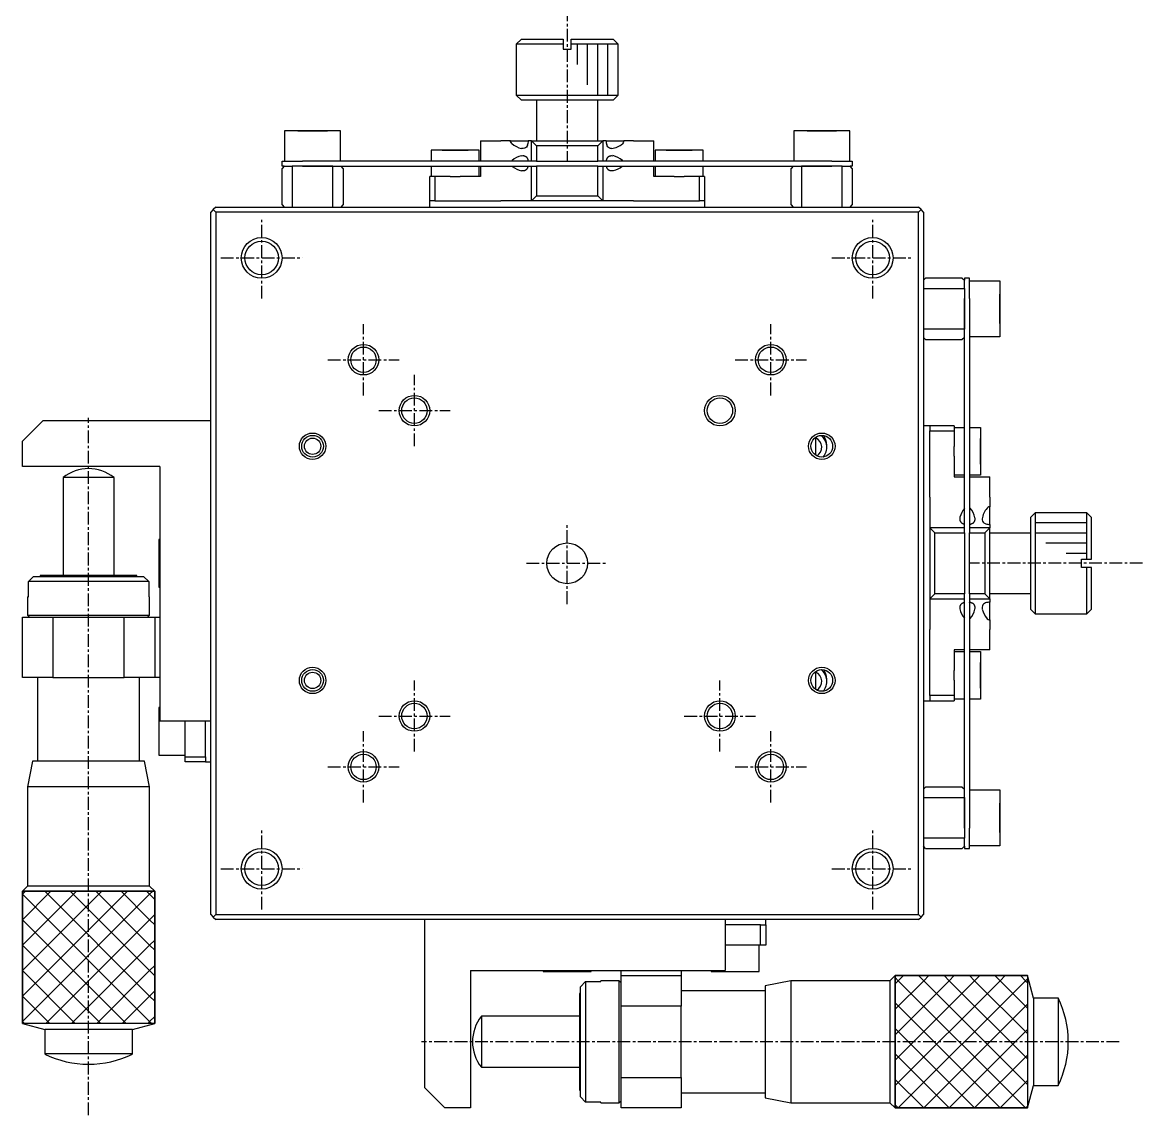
# Model space of a CAD drawing. Extents: x 10 to 451, y 10 to 256.
# Drawn here: x 105.5 to 215.5, y 92.2 to 199.1 of the extents above; entities that cross this region are included whole.
import ezdxf

# ---------------------------------------------------------------- set-up
doc = ezdxf.new("R2010")
doc.units = 0
doc.linetypes.add('CENTER', pattern=[2, 1.25, -0.25, 0.25, -0.25])
doc.layers.get('0').update_dxf_attribs({"linetype": 'CONTINUOUS'})
doc.layers.add('CENTER', color=1, linetype='CENTER')

msp = doc.modelspace()

# ---------------------------------------------------------------- linework, layer by layer
at = {"color": 7, "linetype": 'CONTINUOUS'}
for p, q in [((154.49, 197.5), (153.99, 197)), ((158.59, 197), (153.99, 197)), ((153.99, 197), (153.99, 192)), ((154.49, 197.5), (158.59, 197.5)), ((154.49, 197.5), (158.59, 197.5)), ((158.59, 197.5), (158.59, 197)), ((158.59, 197), (158.59, 196.5)), ((159.39, 197.5), (163.49, 197.5)), ((159.39, 197.5), (163.49, 197.5)), ((159.39, 197), (159.39, 197.5)), ((163.99, 197), (159.39, 197)), ((159.39, 196.5), (159.39, 197)), ((163.99, 197), (163.49, 197.5)), ((163.99, 192), (163.99, 197)), ((158.59, 196.5), (159.39, 196.5)), ((158.59, 196.5), (159.39, 196.5)), ((153.99, 192), (163.99, 192)), ((153.99, 192), (154.49, 191.5)), ((163.49, 191.5), (154.49, 191.5)), ((155.99, 191.5), (155.99, 187.5)), ((161.99, 187.5), (161.99, 191.5)), ((163.49, 191.5), (163.99, 192)), ((133.99, 188.5), (131.24, 188.5)), ((136.74, 188.5), (131.24, 188.5)), ((131.24, 188.5), (131.24, 185.5)), ((133.27, 188.5), (132.55, 188.5)), ((132.55, 188.5), (133.27, 188.5)), ((134.72, 188.5), (133.27, 188.5)), ((133.27, 188.5), (134.72, 188.5)), ((136.74, 188.5), (133.99, 188.5)), ((135.44, 188.5), (134.72, 188.5)), ((134.72, 188.5), (135.44, 188.5)), ((136.74, 185.5), (136.74, 188.5)), ((183.99, 188.5), (181.24, 188.5)), ((186.74, 188.5), (181.24, 188.5)), ((181.24, 188.5), (181.24, 185.5)), ((183.27, 188.5), (182.55, 188.5)), ((182.55, 188.5), (183.27, 188.5)), ((184.72, 188.5), (183.27, 188.5)), ((183.27, 188.5), (184.72, 188.5)), ((186.74, 188.5), (183.99, 188.5)), ((185.44, 188.5), (184.72, 188.5)), ((184.72, 188.5), (185.44, 188.5)), ((186.74, 185.5), (186.74, 188.5)), ((150.49, 187.5), (150.49, 185.5)), ((150.49, 187.5), (152.49, 187.5)), ((153.43, 187.5), (152.49, 187.5)), ((153.43, 187.5), (155.17, 187.5)), ((153.44, 187.43), (153.43, 187.5)), ((153.49, 187.33), (153.44, 187.43)), ((153.56, 187.25), (153.49, 187.33)), ((155.1, 187.07), (155.05, 186.97)), ((155.49, 187.5), (155.17, 187.5)), ((155.49, 185.5), (155.49, 187.5)), ((155.99, 187), (155.49, 187.5)), ((155.49, 187.5), (157.74, 187.5)), ((155.99, 187), (155.99, 185.5)), ((161.99, 187), (155.99, 187)), ((157.74, 187.5), (160.24, 187.5)), ((160.24, 187.5), (162.49, 187.5)), ((162.49, 187.5), (161.99, 187)), ((161.99, 185.5), (161.99, 187)), ((162.49, 187.5), (162.49, 185.5)), ((162.82, 187.5), (162.49, 187.5)), ((162.82, 187.5), (164.56, 187.5)), ((162.91, 187.02), (162.87, 187.11)), ((162.97, 186.92), (162.91, 187.02)), ((164.48, 187.3), (164.41, 187.22)), ((164.53, 187.39), (164.48, 187.3)), ((164.56, 187.5), (164.53, 187.39)), ((165.49, 187.5), (164.56, 187.5)), ((165.49, 187.5), (167.49, 187.5)), ((167.49, 185.5), (167.49, 187.5)), ((147.99, 186.6), (145.64, 186.6)), ((150.34, 186.6), (145.64, 186.6)), ((145.64, 186.6), (145.64, 185.5)), ((147.36, 186.6), (146.72, 186.6)), ((146.72, 186.6), (147.36, 186.6)), ((148.63, 186.6), (147.36, 186.6)), ((147.36, 186.6), (148.63, 186.6)), ((150.34, 186.6), (147.99, 186.6)), ((149.27, 186.6), (148.63, 186.6)), ((148.63, 186.6), (149.27, 186.6)), ((150.34, 185.5), (150.34, 186.6)), ((154.48, 186.03), (154.62, 186.05)), ((154.64, 186.75), (154.51, 186.76)), ((154.62, 186.05), (154.64, 186.05)), ((154.68, 186.75), (154.64, 186.75)), ((154.64, 186.05), (154.66, 186.05)), ((154.66, 186.05), (154.69, 186.05)), ((154.8, 186.77), (154.68, 186.75)), ((154.69, 186.05), (154.73, 186.04)), ((154.73, 186.04), (154.76, 186.04)), ((154.76, 186.04), (154.79, 186.03)), ((154.79, 186.03), (154.81, 186.02)), ((154.9, 186.82), (154.8, 186.77)), ((154.81, 186.02), (154.84, 186.01)), ((154.84, 186.01), (154.86, 186)), ((154.86, 186), (154.89, 185.99)), ((154.89, 185.99), (154.91, 185.98)), ((154.98, 186.88), (154.9, 186.82)), ((154.91, 185.98), (154.93, 185.96)), ((154.93, 185.96), (154.95, 185.95)), ((154.95, 185.95), (154.97, 185.93)), ((154.97, 185.93), (154.99, 185.92)), ((155.05, 186.97), (154.98, 186.88)), ((154.99, 185.92), (155, 185.9)), ((163.04, 186.85), (162.97, 186.92)), ((162.98, 185.89), (163, 185.91)), ((163, 185.91), (163.02, 185.93)), ((163.02, 185.93), (163.04, 185.95)), ((163.15, 186.79), (163.04, 186.85)), ((163.04, 185.95), (163.06, 185.97)), ((163.06, 185.97), (163.08, 185.98)), ((163.08, 185.98), (163.1, 185.99)), ((163.1, 185.99), (163.12, 186)), ((163.12, 186), (163.15, 186.01)), ((163.25, 186.76), (163.15, 186.79)), ((163.15, 186.01), (163.17, 186.02)), ((163.17, 186.02), (163.21, 186.03)), ((163.21, 186.03), (163.24, 186.04)), ((163.24, 186.04), (163.27, 186.04)), ((163.35, 186.75), (163.25, 186.76)), ((163.27, 186.04), (163.3, 186.05)), ((163.3, 186.05), (163.33, 186.05)), ((163.33, 186.05), (163.35, 186.05)), ((163.35, 186.05), (163.46, 186.04)), ((169.99, 186.6), (167.64, 186.6)), ((172.34, 186.6), (167.64, 186.6)), ((167.64, 186.6), (167.64, 185.5)), ((169.36, 186.6), (168.72, 186.6)), ((168.72, 186.6), (169.36, 186.6)), ((170.63, 186.6), (169.36, 186.6)), ((169.36, 186.6), (170.63, 186.6)), ((172.34, 186.6), (169.99, 186.6)), ((171.27, 186.6), (170.63, 186.6)), ((170.63, 186.6), (171.27, 186.6)), ((172.34, 185.5), (172.34, 186.6)), ((130.99, 185), (130.99, 185.5)), ((130.99, 185.5), (132.99, 185.5)), ((131.19, 185), (130.99, 184.8)), ((131.19, 185), (130.99, 185)), ((130.99, 181.2), (130.99, 184.8)), ((131.19, 185), (131.99, 185)), ((131.99, 185), (131.99, 181)), ((132.99, 185), (131.99, 185)), ((132.99, 185), (131.99, 185)), ((155.94, 185.5), (132.99, 185.5)), ((135.99, 185), (132.99, 185)), ((132.99, 185), (135.99, 185)), ((135.99, 181), (135.99, 185)), ((135.99, 185), (155.94, 185)), ((136.99, 184.8), (136.79, 185)), ((136.99, 184.8), (136.99, 181.2)), ((145.64, 185), (145.64, 184)), ((150.34, 184), (150.34, 185)), ((150.49, 185), (150.49, 184)), ((153.51, 185.5), (153.58, 185.58)), ((155, 185.9), (155.02, 185.88)), ((155.02, 185.88), (155.03, 185.86)), ((155.03, 185.86), (155.05, 185.84)), ((155.05, 185.84), (155.06, 185.82)), ((155.06, 185.82), (155.07, 185.79)), ((155.07, 184.8), (155.06, 184.78)), ((155.07, 185.79), (155.08, 185.77)), ((155.08, 184.82), (155.07, 184.8)), ((155.08, 185.77), (155.09, 185.75)), ((155.09, 184.85), (155.08, 184.82)), ((155.09, 185.75), (155.11, 185.72)), ((155.1, 184.87), (155.09, 184.85)), ((155.11, 184.9), (155.1, 184.87)), ((155.11, 185.72), (155.12, 185.69)), ((155.12, 184.92), (155.11, 184.9)), ((155.12, 185.69), (155.12, 185.66)), ((155.12, 185.66), (155.13, 185.64)), ((155.13, 184.95), (155.12, 184.92)), ((155.13, 185.64), (155.14, 185.6)), ((155.14, 185), (155.13, 184.97)), ((155.13, 184.97), (155.13, 184.95)), ((155.14, 185.6), (155.15, 185.57)), ((155.15, 185.57), (155.15, 185.56)), ((155.15, 185.56), (155.15, 185.54)), ((155.15, 185.54), (155.16, 185.52)), ((155.16, 185.52), (155.16, 185.5)), ((155.49, 181.6), (155.49, 185)), ((155.99, 185.5), (155.94, 185.5)), ((155.94, 185), (155.99, 185)), ((155.99, 185.5), (161.99, 185.5)), ((155.99, 185), (155.99, 182.1)), ((161.99, 185), (155.99, 185)), ((162.04, 185.5), (161.99, 185.5)), ((161.99, 182.1), (161.99, 185)), ((161.99, 185), (162.04, 185)), ((184.99, 185.5), (162.04, 185.5)), ((162.04, 185), (181.99, 185)), ((162.49, 185), (162.49, 181.6)), ((162.83, 185.53), (162.84, 185.55)), ((162.83, 185.5), (162.83, 185.53)), ((162.84, 185.58), (162.85, 185.6)), ((162.84, 185.55), (162.84, 185.58)), ((162.85, 185.62), (162.86, 185.64)), ((162.85, 185.6), (162.85, 185.62)), ((162.86, 184.97), (162.85, 185)), ((162.86, 185.64), (162.87, 185.67)), ((162.87, 184.94), (162.86, 184.97)), ((162.87, 185.69), (162.88, 185.71)), ((162.87, 185.67), (162.87, 185.69)), ((162.87, 184.91), (162.87, 184.94)), ((162.88, 184.88), (162.87, 184.91)), ((162.88, 185.71), (162.89, 185.73)), ((162.9, 184.85), (162.88, 184.88)), ((162.89, 185.73), (162.9, 185.75)), ((162.9, 185.75), (162.91, 185.77)), ((162.91, 184.83), (162.9, 184.85)), ((162.91, 185.77), (162.92, 185.8)), ((162.92, 184.81), (162.91, 184.83)), ((162.92, 185.8), (162.94, 185.83)), ((162.93, 184.79), (162.92, 184.81)), ((162.94, 185.83), (162.95, 185.84)), ((162.95, 185.84), (162.96, 185.86)), ((162.96, 185.86), (162.97, 185.88)), ((162.97, 185.88), (162.98, 185.89)), ((164.41, 185.57), (164.48, 185.5)), ((167.49, 184), (167.49, 185)), ((167.64, 185), (167.64, 184)), ((172.34, 184), (172.34, 185)), ((181.19, 185), (180.99, 184.8)), ((180.99, 181.2), (180.99, 184.8)), ((181.99, 185), (181.99, 181)), ((184.99, 185), (181.99, 185)), ((181.99, 185), (184.99, 185)), ((184.99, 185.5), (186.99, 185.5)), ((185.99, 185), (184.99, 185)), ((185.99, 185), (184.99, 185)), ((185.99, 181), (185.99, 185)), ((185.99, 185), (186.79, 185)), ((186.99, 184.8), (186.79, 185)), ((186.99, 185), (186.79, 185)), ((186.99, 185.5), (186.99, 185)), ((186.99, 184.8), (186.99, 181.2)), ((145.49, 181.6), (145.49, 184)), ((145.99, 184), (145.49, 184)), ((145.99, 184), (145.99, 181.6)), ((147.51, 184), (145.99, 184)), ((147.51, 184), (148.48, 184)), ((150.49, 184), (148.48, 184)), ((154.64, 184.55), (154.52, 184.56)), ((154.67, 184.55), (154.64, 184.55)), ((154.7, 184.55), (154.67, 184.55)), ((154.74, 184.56), (154.7, 184.55)), ((154.77, 184.56), (154.74, 184.56)), ((154.8, 184.57), (154.77, 184.56)), ((154.83, 184.58), (154.8, 184.57)), ((154.86, 184.59), (154.83, 184.58)), ((154.89, 184.61), (154.86, 184.59)), ((154.91, 184.62), (154.89, 184.61)), ((154.94, 184.64), (154.91, 184.62)), ((154.96, 184.66), (154.94, 184.64)), ((154.98, 184.68), (154.96, 184.66)), ((155, 184.7), (154.98, 184.68)), ((155.02, 184.72), (155, 184.7)), ((155.03, 184.74), (155.02, 184.72)), ((155.04, 184.76), (155.03, 184.74)), ((155.06, 184.78), (155.04, 184.76)), ((162.94, 184.77), (162.93, 184.79)), ((162.95, 184.75), (162.94, 184.77)), ((162.97, 184.73), (162.95, 184.75)), ((162.98, 184.71), (162.97, 184.73)), ((163, 184.69), (162.98, 184.71)), ((163.02, 184.67), (163, 184.69)), ((163.04, 184.65), (163.02, 184.67)), ((163.06, 184.63), (163.04, 184.65)), ((163.09, 184.62), (163.06, 184.63)), ((163.12, 184.6), (163.09, 184.62)), ((163.14, 184.59), (163.12, 184.6)), ((163.17, 184.58), (163.14, 184.59)), ((163.2, 184.57), (163.17, 184.58)), ((163.23, 184.56), (163.2, 184.57)), ((163.26, 184.56), (163.23, 184.56)), ((163.29, 184.55), (163.26, 184.56)), ((163.32, 184.55), (163.29, 184.55)), ((163.35, 184.55), (163.32, 184.55)), ((163.39, 184.55), (163.35, 184.55)), ((163.35, 184.55), (163.35, 184.55)), ((163.53, 184.57), (163.39, 184.55)), ((169.51, 184), (167.49, 184)), ((169.51, 184), (170.48, 184)), ((171.99, 184), (170.48, 184)), ((171.99, 181.6), (171.99, 184)), ((172.49, 184), (171.99, 184)), ((172.49, 184), (172.49, 181.6)), ((145.99, 181.6), (145.49, 181.6)), ((145.49, 181), (145.49, 181.6)), ((145.99, 181.6), (152.49, 181.6)), ((155.49, 181.6), (152.49, 181.6)), ((155.49, 181.6), (155.99, 182.1)), ((162.49, 181.6), (155.49, 181.6)), ((155.99, 182.1), (161.99, 182.1)), ((161.99, 182.1), (162.49, 181.6)), ((165.49, 181.6), (162.49, 181.6)), ((165.49, 181.6), (171.99, 181.6)), ((172.49, 181.6), (171.99, 181.6)), ((172.49, 181.6), (172.49, 181)), ((124.24, 180.75), (123.99, 180.5)), ((123.99, 111.5), (123.99, 180.5)), ((124.49, 181), (124.24, 180.75)), ((124.49, 180.5), (124.24, 180.75)), ((124.49, 181), (193.49, 181)), ((193.49, 180.5), (124.49, 180.5)), ((124.49, 180.5), (124.49, 111.5)), ((130.99, 181.2), (131.19, 181)), ((136.79, 181), (136.99, 181.2)), ((180.99, 181.2), (181.19, 181)), ((186.79, 181), (186.99, 181.2)), ((193.74, 180.75), (193.49, 181)), ((193.74, 180.75), (193.49, 180.5)), ((193.49, 111.5), (193.49, 180.5)), ((193.99, 180.5), (193.74, 180.75)), ((193.99, 180.5), (193.99, 111.5)), ((193.99, 173.8), (194.19, 174)), ((197.79, 174), (194.19, 174)), ((197.79, 174), (197.99, 173.8)), ((198.49, 174), (197.99, 174)), ((197.99, 174), (197.99, 173.8)), ((197.99, 173), (197.99, 173.8)), ((198.49, 172), (198.49, 174)), ((193.99, 173), (197.99, 173)), ((197.99, 173), (197.99, 172)), ((197.99, 173), (197.99, 172)), ((198.49, 173.75), (201.49, 173.75)), ((201.49, 173.75), (201.49, 168.25)), ((201.49, 173.75), (201.49, 171)), ((197.99, 172), (197.99, 169)), ((197.99, 169), (197.99, 172)), ((198.49, 172), (198.49, 149.05)), ((201.49, 172.44), (201.49, 171.72)), ((201.49, 171.72), (201.49, 172.44)), ((201.49, 171.72), (201.49, 170.28)), ((201.49, 170.28), (201.49, 171.72)), ((201.49, 171), (201.49, 168.25)), ((201.49, 170.28), (201.49, 169.56)), ((201.49, 169.56), (201.49, 170.28)), ((197.99, 169), (193.99, 169)), ((197.99, 149.05), (197.99, 169)), ((194.19, 168), (193.99, 168.2)), ((194.19, 168), (197.79, 168)), ((197.99, 168.2), (197.79, 168)), ((201.49, 168.25), (198.49, 168.25)), ((107.49, 160), (105.49, 158)), ((123.99, 160), (107.49, 160)), ((194.59, 159.5), (193.99, 159.5)), ((196.99, 159.5), (194.59, 159.5)), ((194.59, 159.5), (194.59, 159)), ((196.99, 159.5), (196.99, 159)), ((194.59, 159), (196.99, 159)), ((194.59, 152.5), (194.59, 159)), ((196.99, 159.35), (197.99, 159.35)), ((196.99, 159), (196.99, 157.48)), ((198.49, 159.35), (199.59, 159.35)), ((199.59, 159.35), (199.59, 157)), ((199.59, 159.35), (199.59, 154.65)), ((105.49, 155.5), (105.49, 158)), ((183.39, 158.32), (183.39, 158.39)), ((183.39, 158.39), (183.39, 156.61)), ((183.39, 158.32), (183.39, 156.61)), ((196.99, 156.52), (196.99, 157.48)), ((199.59, 158.27), (199.59, 157.64)), ((199.59, 157.64), (199.59, 158.27)), ((199.59, 157.64), (199.59, 156.36)), ((199.59, 156.36), (199.59, 157.64)), ((196.99, 156.52), (196.99, 154.5)), ((199.59, 157), (199.59, 154.65)), ((199.59, 156.36), (199.59, 155.73)), ((199.59, 155.73), (199.59, 156.36)), ((118.99, 155.5), (105.49, 155.5)), ((118.99, 155.5), (118.99, 130.5)), ((114.49, 154.42), (109.49, 154.42)), ((109.49, 154.42), (109.49, 144.8)), ((114.49, 144.8), (114.49, 154.42)), ((197.99, 154.65), (196.99, 154.65)), ((196.99, 154.5), (197.99, 154.5)), ((199.59, 154.65), (198.49, 154.65)), ((198.49, 154.5), (200.49, 154.5)), ((200.49, 152.5), (200.49, 154.5)), ((194.59, 152.5), (194.59, 149.5)), ((200.49, 152.5), (200.49, 151.56)), ((198.57, 151.42), (198.49, 151.48)), ((200.29, 151.48), (200.22, 151.41)), ((200.38, 151.54), (200.29, 151.48)), ((200.49, 151.56), (200.38, 151.54)), ((200.49, 149.82), (200.49, 151.56)), ((204.49, 150.5), (204.99, 151)), ((204.99, 141), (204.99, 151)), ((204.99, 151), (209.99, 151)), ((209.99, 151), (209.99, 146.4)), ((209.99, 151), (210.49, 150.5)), ((197.55, 150.4), (197.54, 150.36)), ((197.54, 150.36), (197.54, 150.36)), ((197.54, 150.36), (197.55, 150.32)), ((197.56, 150.54), (197.55, 150.4)), ((197.55, 150.32), (197.55, 150.29)), ((197.55, 150.29), (197.55, 150.26)), ((197.55, 150.26), (197.56, 150.23)), ((197.56, 150.23), (197.56, 150.21)), ((197.56, 150.21), (197.57, 150.18)), ((197.57, 150.18), (197.58, 150.15)), ((197.58, 150.15), (197.6, 150.12)), ((197.6, 150.12), (197.61, 150.09)), ((197.61, 150.09), (197.63, 150.07)), ((197.63, 150.07), (197.65, 150.04)), ((197.65, 150.04), (197.67, 150.02)), ((197.67, 150.02), (197.68, 150)), ((197.68, 150), (197.7, 149.99)), ((197.7, 149.99), (197.72, 149.97)), ((197.72, 149.97), (197.74, 149.96)), ((197.74, 149.96), (197.76, 149.95)), ((197.76, 149.95), (197.78, 149.93)), ((197.78, 149.93), (197.8, 149.92)), ((197.8, 149.92), (197.83, 149.91)), ((197.83, 149.91), (197.85, 149.9)), ((197.85, 149.9), (197.88, 149.89)), ((197.88, 149.89), (197.9, 149.88)), ((197.9, 149.88), (197.93, 149.87)), ((197.93, 149.87), (197.96, 149.86)), ((197.96, 149.86), (197.99, 149.85)), ((198.49, 149.83), (198.52, 149.84)), ((198.52, 149.84), (198.55, 149.84)), ((198.55, 149.84), (198.57, 149.85)), ((198.57, 149.85), (198.59, 149.85)), ((198.59, 149.85), (198.62, 149.86)), ((198.62, 149.86), (198.64, 149.86)), ((198.64, 149.86), (198.66, 149.87)), ((198.66, 149.87), (198.68, 149.88)), ((198.68, 149.88), (198.71, 149.89)), ((198.71, 149.89), (198.73, 149.9)), ((198.73, 149.9), (198.75, 149.9)), ((198.75, 149.9), (198.77, 149.91)), ((198.77, 149.91), (198.8, 149.93)), ((198.8, 149.93), (198.82, 149.94)), ((198.82, 149.94), (198.84, 149.95)), ((198.84, 149.95), (198.86, 149.96)), ((198.86, 149.96), (198.87, 149.98)), ((198.87, 149.98), (198.89, 149.99)), ((198.89, 149.99), (198.91, 150)), ((198.91, 150), (198.93, 150.03)), ((198.93, 150.03), (198.95, 150.05)), ((198.95, 150.05), (198.96, 150.07)), ((198.96, 150.07), (198.97, 150.09)), ((198.97, 150.09), (198.99, 150.11)), ((198.99, 150.11), (199, 150.13)), ((199, 150.13), (199.01, 150.15)), ((199.01, 150.15), (199.02, 150.18)), ((199.02, 150.18), (199.03, 150.21)), ((199.03, 150.24), (199.04, 150.27)), ((199.03, 150.21), (199.03, 150.24)), ((199.04, 150.36), (199.04, 150.47)), ((199.04, 150.34), (199.04, 150.36)), ((199.04, 150.31), (199.04, 150.34)), ((199.04, 150.27), (199.04, 150.31)), ((199.74, 150.36), (199.75, 150.26)), ((199.75, 150.26), (199.78, 150.15)), ((199.78, 150.15), (199.84, 150.05)), ((199.84, 150.05), (199.92, 149.98)), ((199.92, 149.98), (200.02, 149.92)), ((200.02, 149.92), (200.11, 149.88)), ((200.49, 149.82), (200.49, 149.5)), ((204.49, 150.5), (204.49, 141.5)), ((210.49, 146.4), (210.49, 150.5)), ((210.49, 146.4), (210.49, 150.5)), ((195.09, 149), (194.59, 149.5)), ((194.59, 149.5), (194.59, 142.5)), ((197.99, 149.5), (194.59, 149.5)), ((195.09, 149), (197.99, 149)), ((195.09, 143), (195.09, 149)), ((197.99, 149), (197.99, 149.05)), ((197.99, 149), (197.99, 143)), ((200.49, 149.5), (198.49, 149.5)), ((198.49, 149.05), (198.49, 149)), ((198.49, 143), (198.49, 149)), ((198.49, 149), (199.99, 149)), ((200.49, 149.5), (199.99, 149)), ((199.99, 149), (199.99, 143)), ((200.49, 147.25), (200.49, 149.5)), ((200.49, 149), (204.49, 149)), ((118.89, 148.35), (118.89, 146)), ((118.99, 148.35), (118.89, 148.35)), ((200.49, 144.75), (200.49, 147.25)), ((209.49, 145.6), (209.49, 146.4)), ((209.49, 145.6), (209.49, 146.4)), ((209.49, 146.4), (209.99, 146.4)), ((209.99, 146.4), (210.49, 146.4)), ((118.89, 146), (118.89, 143.65)), ((209.99, 145.6), (209.49, 145.6)), ((209.99, 145.6), (209.99, 141)), ((210.49, 145.6), (209.99, 145.6)), ((210.49, 141.5), (210.49, 145.6)), ((210.49, 141.5), (210.49, 145.6)), ((106.08, 144.2), (106.59, 144.7)), ((117.91, 144.2), (106.08, 144.2)), ((106.08, 142.7), (106.08, 144.2)), ((106.59, 144.7), (117.4, 144.7)), ((106.59, 144.7), (107.35, 144.7)), ((116.74, 144.8), (107.24, 144.8)), ((107.24, 144.8), (107.24, 144.7)), ((116.64, 144.7), (117.4, 144.7)), ((116.74, 144.7), (116.74, 144.8)), ((117.4, 144.7), (117.91, 144.2)), ((117.91, 144.2), (117.91, 142.7)), ((200.49, 142.5), (200.49, 144.75)), ((118.89, 143.65), (118.99, 143.65)), ((194.59, 142.5), (195.09, 143)), ((197.99, 143), (195.09, 143)), ((197.99, 142.95), (197.99, 143)), ((198.49, 143), (198.49, 142.95)), ((199.99, 143), (198.49, 143)), ((199.99, 143), (200.49, 142.5)), ((204.49, 143), (200.49, 143)), ((105.99, 142.7), (106.08, 142.7)), ((105.99, 142.7), (106.08, 142.7)), ((105.99, 142.7), (105.99, 140.9)), ((117.91, 142.7), (117.99, 142.7)), ((117.91, 142.7), (117.99, 142.7)), ((117.99, 140.9), (117.99, 142.7)), ((194.59, 142.5), (197.99, 142.5)), ((194.59, 142.5), (194.59, 139.5)), ((197.62, 141.92), (197.6, 141.89)), ((197.63, 141.94), (197.62, 141.92)), ((197.65, 141.96), (197.63, 141.94)), ((197.67, 141.98), (197.65, 141.96)), ((197.69, 142), (197.67, 141.98)), ((197.72, 142.02), (197.69, 142)), ((197.74, 142.04), (197.72, 142.02)), ((197.75, 142.05), (197.74, 142.04)), ((197.77, 142.06), (197.75, 142.05)), ((197.79, 142.07), (197.77, 142.06)), ((197.82, 142.09), (197.79, 142.07)), ((197.84, 142.1), (197.82, 142.09)), ((197.87, 142.11), (197.84, 142.1)), ((197.89, 142.12), (197.87, 142.11)), ((197.92, 142.12), (197.89, 142.12)), ((197.94, 142.13), (197.92, 142.12)), ((197.97, 142.14), (197.94, 142.13)), ((197.99, 142.15), (197.97, 142.14)), ((197.99, 123), (197.99, 142.95)), ((198.49, 142.95), (198.49, 120)), ((198.49, 142.5), (200.49, 142.5)), ((198.51, 142.16), (198.49, 142.17)), ((198.53, 142.16), (198.51, 142.16)), ((198.55, 142.16), (198.53, 142.16)), ((198.57, 142.15), (198.55, 142.16)), ((198.6, 142.15), (198.57, 142.15)), ((198.63, 142.14), (198.6, 142.15)), ((198.66, 142.13), (198.63, 142.14)), ((198.69, 142.12), (198.66, 142.13)), ((198.71, 142.11), (198.69, 142.12)), ((198.74, 142.1), (198.71, 142.11)), ((198.76, 142.09), (198.74, 142.1)), ((198.79, 142.08), (198.76, 142.09)), ((198.81, 142.06), (198.79, 142.08)), ((198.83, 142.05), (198.81, 142.06)), ((198.85, 142.04), (198.83, 142.05)), ((198.87, 142.02), (198.85, 142.04)), ((198.89, 142.01), (198.87, 142.02)), ((198.91, 141.99), (198.89, 142.01)), ((198.93, 141.98), (198.91, 141.99)), ((198.94, 141.96), (198.93, 141.98)), ((198.96, 141.94), (198.94, 141.96)), ((198.97, 141.91), (198.96, 141.94)), ((198.99, 141.89), (198.97, 141.91)), ((199.81, 141.91), (199.77, 141.81)), ((199.88, 141.99), (199.81, 141.91)), ((199.96, 142.06), (199.88, 141.99)), ((200.07, 142.11), (199.96, 142.06)), ((200.49, 142.5), (200.49, 142.18)), ((200.49, 140.44), (200.49, 142.18)), ((105.99, 140.9), (117.99, 140.9)), ((105.99, 140.9), (106.19, 140.7)), ((117.79, 140.7), (117.99, 140.9)), ((197.55, 141.67), (197.54, 141.64)), ((197.54, 141.64), (197.55, 141.53)), ((197.56, 141.78), (197.55, 141.74)), ((197.55, 141.74), (197.55, 141.71)), ((197.55, 141.71), (197.55, 141.67)), ((197.57, 141.81), (197.56, 141.78)), ((197.58, 141.84), (197.57, 141.81)), ((197.59, 141.86), (197.58, 141.84)), ((197.6, 141.89), (197.59, 141.86)), ((199, 141.87), (198.99, 141.89)), ((199.01, 141.84), (199, 141.87)), ((199.02, 141.82), (199.01, 141.84)), ((199.03, 141.79), (199.02, 141.82)), ((199.03, 141.77), (199.03, 141.79)), ((199.04, 141.73), (199.03, 141.77)), ((199.03, 141.48), (199.04, 141.63)), ((199.04, 141.7), (199.04, 141.73)), ((199.04, 141.66), (199.04, 141.7)), ((199.04, 141.64), (199.04, 141.66)), ((199.04, 141.63), (199.04, 141.64)), ((199.75, 141.68), (199.74, 141.64)), ((199.74, 141.64), (199.75, 141.52)), ((199.77, 141.81), (199.75, 141.68)), ((204.99, 141), (204.49, 141.5)), ((209.99, 141), (204.99, 141)), ((210.49, 141.5), (209.99, 141)), ((105.49, 134.8), (105.49, 140.7)), ((105.49, 140.7), (108.49, 140.7)), ((108.49, 140.7), (108.49, 134.8)), ((108.49, 140.7), (115.49, 140.7)), ((115.49, 134.8), (115.49, 140.7)), ((115.49, 140.7), (118.49, 140.7)), ((118.49, 140.7), (118.49, 134.8)), ((118.49, 140.7), (118.99, 140.7)), ((198.49, 140.52), (198.57, 140.59)), ((200.24, 140.56), (200.32, 140.49)), ((200.32, 140.49), (200.42, 140.45)), ((200.42, 140.45), (200.49, 140.44)), ((200.49, 140.44), (200.49, 139.5)), ((194.59, 133), (194.59, 139.5)), ((200.49, 137.5), (200.49, 139.5)), ((196.99, 137.5), (196.99, 135.48)), ((197.99, 137.5), (196.99, 137.5)), ((200.49, 137.5), (198.49, 137.5)), ((196.99, 137.35), (197.99, 137.35)), ((198.49, 137.35), (199.59, 137.35)), ((199.59, 137.35), (199.59, 135)), ((199.59, 137.35), (199.59, 132.65)), ((183.39, 135.39), (183.39, 133.61)), ((183.39, 135.32), (183.39, 135.39)), ((183.39, 135.32), (183.39, 133.61)), ((196.99, 134.52), (196.99, 135.48)), ((199.59, 136.27), (199.59, 135.64)), ((199.59, 135.64), (199.59, 136.27)), ((199.59, 135.64), (199.59, 134.36)), ((199.59, 134.36), (199.59, 135.64)), ((108.49, 134.8), (105.49, 134.8)), ((106.99, 134.8), (106.99, 126.55)), ((108.49, 134.8), (115.49, 134.8)), ((118.49, 134.8), (115.49, 134.8)), ((116.99, 126.55), (116.99, 134.8)), ((118.99, 134.8), (118.49, 134.8)), ((196.99, 134.52), (196.99, 133)), ((199.59, 135), (199.59, 132.65)), ((199.59, 134.36), (199.59, 133.73)), ((199.59, 133.73), (199.59, 134.36)), ((193.99, 132.5), (194.59, 132.5)), ((196.99, 133), (194.59, 133)), ((194.59, 133), (194.59, 132.5)), ((194.59, 132.5), (196.99, 132.5)), ((196.99, 133), (196.99, 132.5)), ((197.99, 132.65), (196.99, 132.65)), ((199.59, 132.65), (198.49, 132.65)), ((118.89, 131.85), (118.89, 129.5)), ((118.99, 131.85), (118.89, 131.85)), ((123.99, 130.5), (118.99, 130.5)), ((121.49, 127), (121.49, 130.5)), ((123.49, 127), (123.49, 130.5)), ((118.89, 129.5), (118.89, 127.15)), ((106.49, 126.55), (105.99, 124.05)), ((117.49, 126.55), (106.49, 126.55)), ((117.99, 124.05), (117.49, 126.55)), ((118.89, 127.15), (121.49, 127.15)), ((121.49, 127), (123.49, 127)), ((121.49, 126.5), (121.49, 127)), ((123.49, 126.5), (121.49, 126.5)), ((123.49, 127), (123.49, 126.5)), ((123.49, 126.5), (123.99, 126.5)), ((117.99, 124.05), (105.99, 124.05)), ((105.99, 124.05), (105.99, 114.3)), ((117.99, 114.3), (117.99, 124.05)), ((193.99, 123.8), (194.19, 124)), ((197.79, 124), (194.19, 124)), ((197.79, 124), (197.99, 123.8)), ((198.49, 123.75), (201.49, 123.75)), ((201.49, 123.75), (201.49, 118.25)), ((201.49, 123.75), (201.49, 121)), ((193.99, 123), (197.99, 123)), ((197.99, 123), (197.99, 120)), ((197.99, 120), (197.99, 123)), ((201.49, 122.44), (201.49, 121.72)), ((201.49, 121.72), (201.49, 122.44)), ((201.49, 121.72), (201.49, 120.28)), ((201.49, 120.28), (201.49, 121.72)), ((201.49, 121), (201.49, 118.25)), ((197.99, 120), (197.99, 119)), ((197.99, 120), (197.99, 119)), ((198.49, 118), (198.49, 120)), ((201.49, 120.28), (201.49, 119.56)), ((201.49, 119.56), (201.49, 120.28)), ((197.99, 119), (193.99, 119)), ((197.99, 118.2), (197.99, 119)), ((194.19, 118), (193.99, 118.2)), ((194.19, 118), (197.79, 118)), ((197.99, 118.2), (197.79, 118)), ((197.99, 118.2), (197.99, 118)), ((197.99, 118), (198.49, 118)), ((201.49, 118.25), (198.49, 118.25)), ((105.99, 114.3), (105.49, 113.8)), ((105.49, 100.8), (105.49, 113.8)), ((105.49, 113.8), (118.49, 113.8)), ((117.99, 114.3), (105.99, 114.3)), ((118.49, 113.8), (117.99, 114.3)), ((118.49, 113.8), (118.49, 100.8)), ((123.99, 111.5), (124.24, 111.25)), ((123.99, 111.5), (124.24, 111.25)), ((124.49, 111.5), (124.24, 111.25)), ((124.24, 111.25), (124.49, 111.5)), ((124.24, 111.25), (124.49, 111)), ((124.24, 111.25), (124.49, 111)), ((124.49, 111.5), (193.49, 111.5)), ((193.74, 111.25), (193.49, 111.5)), ((193.49, 111), (193.74, 111.25)), ((193.74, 111.25), (193.99, 111.5)), ((193.49, 111), (124.49, 111)), ((144.99, 111), (144.99, 94.5)), ((174.49, 111), (174.49, 106)), ((177.99, 110.5), (174.49, 110.5)), ((177.99, 108.5), (177.99, 110.5)), ((177.99, 110.5), (178.49, 110.5)), ((178.49, 110.5), (178.49, 111)), ((178.49, 110.5), (178.49, 108.5)), ((177.99, 108.5), (174.49, 108.5)), ((177.84, 105.9), (177.84, 108.5)), ((178.49, 108.5), (177.99, 108.5)), ((149.49, 106), (174.49, 106)), ((149.49, 106), (149.49, 92.5)), ((156.64, 106), (156.64, 105.9)), ((156.64, 105.9), (158.99, 105.9)), ((158.99, 105.9), (161.34, 105.9)), ((161.34, 105.9), (161.34, 106)), ((164.29, 105.5), (164.29, 106)), ((170.19, 106), (170.19, 105.5)), ((173.14, 106), (173.14, 105.9)), ((173.14, 105.9), (175.49, 105.9)), ((175.49, 105.9), (177.84, 105.9)), ((160.29, 104.41), (160.79, 104.92)), ((160.79, 104.92), (160.79, 93.08)), ((160.79, 104.92), (162.29, 104.92)), ((162.29, 104.92), (162.29, 105)), ((162.29, 104.92), (162.29, 105)), ((164.09, 105), (162.29, 105)), ((164.09, 93), (164.09, 105)), ((164.29, 104.8), (164.09, 105)), ((164.29, 102.5), (164.29, 105.5)), ((164.29, 105.5), (170.19, 105.5)), ((170.19, 105.5), (170.19, 102.5)), ((180.94, 105), (178.44, 104.5)), ((180.94, 105), (180.94, 93)), ((190.69, 105), (180.94, 105)), ((191.19, 105.5), (190.69, 105)), ((190.69, 105), (190.69, 93)), ((191.19, 105.5), (204.19, 105.5)), ((191.19, 92.5), (191.19, 105.5)), ((204.78, 103.3), (204.19, 105.5)), ((204.19, 105.5), (204.19, 92.5)), ((160.19, 103.75), (160.19, 94.25)), ((160.29, 103.75), (160.19, 103.75)), ((160.29, 93.59), (160.29, 104.41)), ((160.29, 103.64), (160.29, 104.41)), ((178.44, 104), (170.19, 104)), ((178.44, 104.5), (178.44, 93.5)), ((170.19, 102.5), (164.29, 102.5)), ((164.29, 95.5), (164.29, 102.5)), ((170.19, 95.5), (170.19, 102.5)), ((204.78, 103.3), (204.78, 94.7)), ((207.19, 103.3), (204.78, 103.3)), ((207.19, 103.3), (207.19, 94.7)), ((150.57, 101.5), (150.57, 96.5)), ((160.19, 101.5), (150.57, 101.5)), ((105.49, 100.8), (107.69, 100.21)), ((118.49, 100.8), (105.49, 100.8)), ((116.29, 100.21), (107.69, 100.21)), ((107.69, 100.21), (107.69, 97.8)), ((116.29, 100.21), (118.49, 100.8)), ((116.29, 97.8), (116.29, 100.21)), ((116.29, 97.8), (107.69, 97.8)), ((150.57, 96.5), (160.19, 96.5)), ((164.29, 95.5), (170.19, 95.5)), ((164.29, 92.5), (164.29, 95.5)), ((170.19, 95.5), (170.19, 92.5)), ((204.19, 92.5), (204.78, 94.7)), ((204.78, 94.7), (207.19, 94.7)), ((144.99, 94.5), (146.99, 92.5)), ((160.19, 94.25), (160.29, 94.25)), ((160.29, 93.59), (160.29, 94.36)), ((160.79, 93.08), (160.29, 93.59)), ((170.19, 94), (178.44, 94)), ((178.44, 93.5), (180.94, 93)), ((149.49, 92.5), (146.99, 92.5)), ((162.29, 93.08), (160.79, 93.08)), ((162.29, 93), (162.29, 93.08)), ((162.29, 93), (162.29, 93.08)), ((162.29, 93), (164.09, 93)), ((164.09, 93), (164.29, 93.2)), ((170.19, 92.5), (164.29, 92.5)), ((180.94, 93), (190.69, 93)), ((190.69, 93), (191.19, 92.5)), ((204.19, 92.5), (191.19, 92.5))]:
    msp.add_line(p, q, dxfattribs=at)
at = {"color": 3, "linetype": 'CONTINUOUS'}
for p, q in [((159.99, 195), (159.99, 197)), ((160.99, 193), (160.99, 197)), ((161.99, 192), (161.99, 197)), ((162.99, 192), (162.99, 197)), ((204.99, 150), (209.99, 150)), ((204.99, 149), (209.99, 149)), ((205.99, 148), (209.99, 148)), ((207.99, 147), (209.99, 147)), ((118.49, 113.8), (105.49, 113.8)), ((105.49, 113.8), (105.49, 100.8)), ((105.8, 113.8), (105.49, 113.49)), ((108.3, 113.8), (105.49, 110.99)), ((110.8, 113.8), (105.49, 108.49)), ((113.3, 113.8), (105.49, 105.99)), ((115.8, 113.8), (105.49, 103.49)), ((105.49, 113.49), (117.99, 100.99)), ((117.99, 113.49), (105.49, 100.99)), ((107.69, 113.8), (117.99, 103.49)), ((110.19, 113.8), (117.99, 105.99)), ((112.69, 113.8), (117.99, 108.49)), ((115.19, 113.8), (117.99, 110.99)), ((117.69, 113.8), (117.99, 113.49)), ((118.3, 113.8), (117.99, 113.49)), ((117.99, 113.49), (118.49, 112.99)), ((118.49, 100.8), (118.49, 113.8)), ((118.49, 111.49), (117.99, 110.99)), ((105.49, 110.99), (115.69, 100.8)), ((117.99, 110.99), (107.8, 100.8)), ((117.99, 110.99), (118.49, 110.49)), ((118.49, 108.99), (117.99, 108.49)), ((105.49, 108.49), (113.19, 100.8)), ((117.99, 108.49), (110.3, 100.8)), ((117.99, 108.49), (118.49, 107.99)), ((105.49, 105.99), (110.69, 100.8)), ((117.99, 105.99), (112.8, 100.8)), ((118.49, 106.49), (117.99, 105.99)), ((117.99, 105.99), (118.49, 105.49)), ((191.19, 105.5), (191.19, 92.5)), ((204.19, 105.5), (191.19, 105.5)), ((191.19, 105.31), (191.5, 105)), ((191.19, 104.69), (191.5, 105)), ((191.19, 102.19), (194, 105)), ((191.19, 99.69), (196.5, 105)), ((191.19, 97.19), (199, 105)), ((191.19, 94.69), (201.5, 105)), ((191.5, 105), (192, 105.5)), ((191.5, 92.5), (204, 105)), ((191.5, 105), (204, 92.5)), ((193.5, 105.5), (194, 105)), ((194, 105), (194.5, 105.5)), ((194, 105), (204.19, 94.81)), ((196, 105.5), (196.5, 105)), ((196.5, 105), (197, 105.5)), ((196.5, 105), (204.19, 97.31)), ((198.5, 105.5), (199, 105)), ((199, 105), (199.5, 105.5)), ((199, 105), (204.19, 99.81)), ((201, 105.5), (201.5, 105)), ((201.5, 105), (202, 105.5)), ((201.5, 105), (204.19, 102.31)), ((203.5, 105.5), (204, 105)), ((204, 105), (204.19, 105.19)), ((204, 105), (204.19, 104.81)), ((204.19, 105.5), (204.19, 92.5)), ((105.49, 103.49), (108.19, 100.8)), ((117.99, 103.49), (115.3, 100.8)), ((118.49, 103.99), (117.99, 103.49)), ((117.99, 103.49), (118.49, 102.99)), ((191.19, 102.81), (201.5, 92.5)), ((194, 92.5), (204.19, 102.69)), ((118.49, 101.49), (117.99, 100.99)), ((105.49, 100.99), (105.69, 100.8)), ((118.49, 100.8), (105.49, 100.8)), ((117.99, 100.99), (117.8, 100.8)), ((117.99, 100.99), (118.19, 100.8)), ((191.19, 100.31), (199, 92.5)), ((196.5, 92.5), (204.19, 100.19)), ((191.19, 97.81), (196.5, 92.5)), ((199, 92.5), (204.19, 97.69)), ((191.19, 95.31), (194, 92.5)), ((201.5, 92.5), (204.19, 95.19)), ((191.19, 92.81), (191.5, 92.5)), ((191.19, 92.5), (204.19, 92.5)), ((204, 92.5), (204.19, 92.69))]:
    msp.add_line(p, q, dxfattribs=at)
for centre, radius in [((128.99, 176), 2), ((188.99, 176), 2), ((138.99, 166), 1.5), ((178.99, 166), 1.5), ((143.99, 161), 1.5), ((173.99, 161), 1.5), ((133.99, 157.5), 1.3), ((183.99, 157.5), 1.3), ((133.99, 134.5), 1.3), ((183.99, 134.5), 1.3), ((143.99, 131), 1.5), ((173.99, 131), 1.5), ((138.99, 126), 1.5), ((178.99, 126), 1.5), ((128.99, 116), 2), ((188.99, 116), 2)]:
    msp.add_circle(centre, radius, dxfattribs=at)
at = {"color": 7, "linetype": 'CONTINUOUS'}
for centre, radius in [((128.99, 176), 1.65), ((188.99, 176), 1.65), ((138.99, 166), 1.25), ((178.99, 166), 1.25), ((143.99, 161), 1.25), ((173.99, 161), 1.25), ((133.99, 157.5), 1.07), ((183.99, 157.5), 1.07), ((133.99, 157.5), 0.8), ((158.99, 146), 2), ((133.99, 134.5), 1.07), ((133.99, 134.5), 0.8), ((183.99, 134.5), 1.07), ((143.99, 131), 1.25), ((173.99, 131), 1.25), ((138.99, 126), 1.25), ((178.99, 126), 1.25), ((128.99, 116), 1.65), ((188.99, 116), 1.65)]:
    msp.add_circle(centre, radius, dxfattribs=at)
for centre, radius, start, end in [((154.89, 188.68), 1.96, 227.1314, 258.8842), ((153.98, 187.48), 1.2, 340.1814, 0.9113), ((164.09, 187.49), 1.27, 179.5089, 197.1424), ((163.18, 188.56), 1.82, 275.5706, 312.5256), ((154.91, 184.07), 2.01, 102.515, 131.4553), ((163.1, 184.11), 1.97, 48.1701, 79.369), ((154.89, 186.5), 1.98, 229.4148, 259.1393), ((163.07, 186.56), 2.04, 283.225, 310.3238), ((182.99, 157.4), 1.5, 319.9755, 51.4457), ((182.54, 157.51), 1.95, 3.1783, 32.6742), ((182.99, 157.4), 1, 300.8655, 66.4218), ((182.54, 157.51), 1.95, 326.547, 329.8271), ((111.99, 151.3), 4, 51.3178, 128.6822), ((199.55, 150.07), 2.04, 139.6762, 166.775), ((197.1, 150.11), 1.97, 10.631, 41.8299), ((201.56, 150.18), 1.82, 137.4744, 174.4294), ((200.48, 151.09), 1.27, 252.8576, 270.4911), ((200.48, 140.98), 1.2, 89.0887, 109.8186), ((199.5, 141.9), 1.98, 190.8607, 220.5852), ((197.07, 141.92), 2.01, 318.5447, 347.485), ((201.68, 141.89), 1.96, 191.1158, 222.8686), ((182.99, 134.4), 1, 300.8655, 66.4218), ((182.99, 134.4), 1.5, 319.9755, 51.4457), ((182.54, 134.51), 1.95, 3.1783, 32.6742), ((182.54, 134.51), 1.95, 326.547, 329.8271), ((198.45, 99), 9.75, 333.8162, 26.1838), ((153.69, 99), 4, 141.3178, 218.6822), ((111.99, 106.54), 9.75, 243.8162, 296.1838)]:
    msp.add_arc(centre, radius, start, end, dxfattribs=at)
at = {"layer": 'CENTER', "color": 1, "linetype": 'CENTER'}
for p, q in [((158.99, 202.5), (158.99, 185.5)), ((128.99, 172), (128.99, 180)), ((188.99, 172), (188.99, 180)), ((124.99, 176), (132.99, 176)), ((184.99, 176), (192.99, 176)), ((138.99, 162.5), (138.99, 169.5)), ((178.99, 162.5), (178.99, 169.5)), ((135.49, 166), (142.49, 166)), ((175.49, 166), (182.49, 166)), ((143.99, 157.5), (143.99, 164.5)), ((140.49, 161), (147.49, 161)), ((111.99, 91.8), (111.99, 160.3)), ((158.99, 142), (158.99, 150)), ((154.99, 146), (162.99, 146)), ((215.49, 146), (198.49, 146)), ((143.99, 127.5), (143.99, 134.5)), ((173.99, 127.5), (173.99, 134.5)), ((140.49, 131), (147.49, 131)), ((170.49, 131), (177.49, 131)), ((138.99, 122.5), (138.99, 129.5)), ((178.99, 122.5), (178.99, 129.5)), ((135.49, 126), (142.49, 126)), ((175.49, 126), (182.49, 126)), ((128.99, 112), (128.99, 120)), ((188.99, 112), (188.99, 120)), ((124.99, 116), (132.99, 116)), ((184.99, 116), (192.99, 116)), ((213.19, 99), (144.69, 99))]:
    msp.add_line(p, q, dxfattribs=at)

doc.saveas('drawing.dxf')
